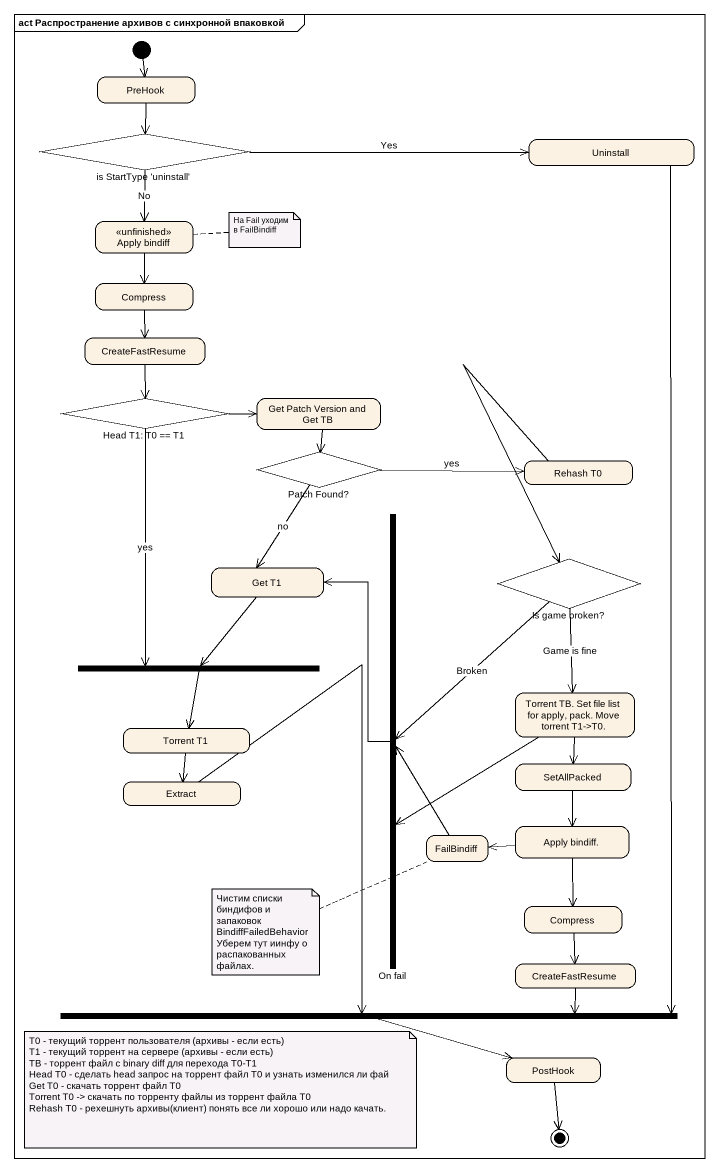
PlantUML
@startuml
mainframe act Распространение архивов с синхронной впаковкой
hide empty description
state PreHook
state "is StartType 'uninstall'" as is_StartType_uninstall <<choice>>
state Uninstall
state "Apply bindiff" as Apply_bindiff <<unfinished>>
state Compress
state CreateFastResume
state "Head T1: T0 == T1" as Head_T1_T0_T1 <<choice>>
state "Get Patch Version and Get TB" as Get_Patch_Version_and_Get_TB
state "Patch Found?" as Patch_Found <<choice>>
state "Rehash T0" as Rehash_T0
state "On fail" as On_fail <<join>>
state "Get T1" as Get_T1
state "Is game broken?" as Is_game_broken <<choice>>
state fork1 <<join>>
state "Torrent TB. Set file list for apply, pack. Move torrent T1->T0." as Torrent_TB_Set_file_list
state "Torrent T1" as Torrent_T1
state SetAllPacked
state Extract
state FailBindiff
state "Apply bindiff." as Apply_bindiff_2
state "Compress" as Compress_2
state "CreateFastResume" as CreateFastResume_2
state fork2 <<join>>
state PostHook
[*] --> PreHook
PreHook --> is_StartType_uninstall
is_StartType_uninstall -right-> Uninstall : Yes
is_StartType_uninstall --> Apply_bindiff : No
Uninstall --> fork2
Apply_bindiff --> Compress
Compress --> CreateFastResume
CreateFastResume --> Head_T1_T0_T1
Head_T1_T0_T1 -right-> Get_Patch_Version_and_Get_TB
Head_T1_T0_T1 --> fork1 : yes
Get_Patch_Version_and_Get_TB --> Patch_Found
Patch_Found -right-> Rehash_T0 : yes
Patch_Found --> Get_T1 : no
Rehash_T0 --> Is_game_broken
On_fail -up-> Get_T1
Get_T1 --> fork1
Is_game_broken --> On_fail : Broken
Is_game_broken --> Torrent_TB_Set_file_list : Game is fine
fork1 --> Torrent_T1
Torrent_TB_Set_file_list -left-> On_fail
Torrent_TB_Set_file_list --> SetAllPacked
Torrent_T1 --> Extract
SetAllPacked --> Apply_bindiff_2
Extract --> fork2
FailBindiff -up-> On_fail
Apply_bindiff_2 -left-> FailBindiff
Apply_bindiff_2 --> Compress_2
Compress_2 --> CreateFastResume_2
CreateFastResume_2 -left-> fork2
fork2 -right-> PostHook
PostHook --> [*]
note right of Apply_bindiff : На Fail уходим в FailBindiff
note left of FailBindiff
  Чистим списки биндифов и запаковок
  BindiffFailedBehavior
  Уберем тут иинфу о распакованных файлах.
end note
note as N3
  T0 - текущий торрент пользователя (архивы - если есть)
  T1 - текущий торрент на сервере (архивы - если есть)
  TB - торрент файл с binary diff для перехода T0-T1
  Head T0 - сделать head запрос на торрент файл T0 и узнать изменился ли фай
  Get T0 - скачать торрент файл T0
  Torrent T0 -> скачать по торренту файлы из торрент файла T0
  Rehash T0 - рехешнуть архивы(клиент) понять все ли хорошо или надо качать.
end note
@enduml
